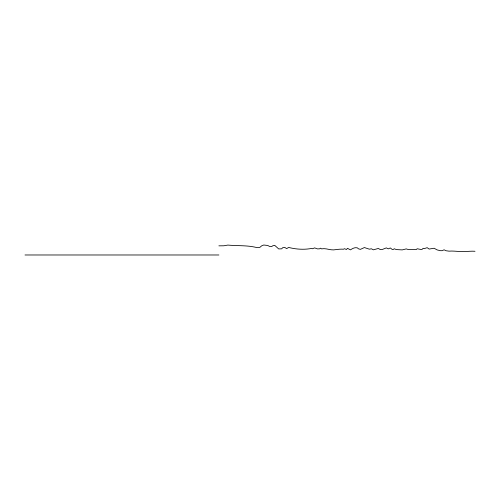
<?xml version="1.0" encoding="UTF-8"?>
<svg xmlns="http://www.w3.org/2000/svg" width="500" height="500" viewBox="0 0 500 500"><rect width="100%" height="100%" fill="white"/><g stroke="black" fill="none" stroke-linecap="round" stroke-linejoin="round"><path stroke-width="0.75" d="M475 251.281C470.613 250.9 466.512 251.794 462.031 251.462C457.619 251.669 453.4 250.725 449.062 251.163L446.069 250.75L444.081 249.812L442.088 250.7L440.094 250.656L437.1 249.887L434.113 248.244L429.137 249.056L427.15 247.681L424.162 248.663L423.162 248.3L422.175 249.306L421.181 249.519L417.194 248.762L416.2 249.613C412.925 248.981 409.4 250.444 406.231 248.906L402.244 249.894L396.262 249.575L394.269 248.762L393.275 249.488L392.275 249.494L390.288 247.944L388.3 248.869L386.312 247.894L382.331 249.462L380.331 249.587L378.344 248.456L373.356 249.831L371.369 248.775L369.375 249.181L364.387 247.556L360.406 249.363L358.413 248.806L357.419 247.887C354.837 247.188 352.506 248.469 350.45 249.875L347.469 248.3L346.481 249.519L344.487 248.7L343.494 249.213C340.231 248.925 336.725 249.55 333.525 249.9C329.425 250.037 325.637 247.994 321.556 248.869L320.556 248.162L319.569 248.819L317.569 248.906L314.587 247.894L312.594 248.756L311.594 248.425C304.231 249.875 295.938 249.331 288.65 247.431L286.663 248.612L284.675 247.375L282.681 247.706L281.688 248.825L278.694 248.931L274.725 245.35L272.731 245.787L271.737 246.55L269.738 246.513L267.75 245.481L263.756 245.019L261.769 245.769L259.781 247.425L256.788 247.575C247.306 245.131 237.519 246 227.862 245.075L223.869 245.781L218.881 245.837M25 254.981L218.881 254.981"/></g></svg>
